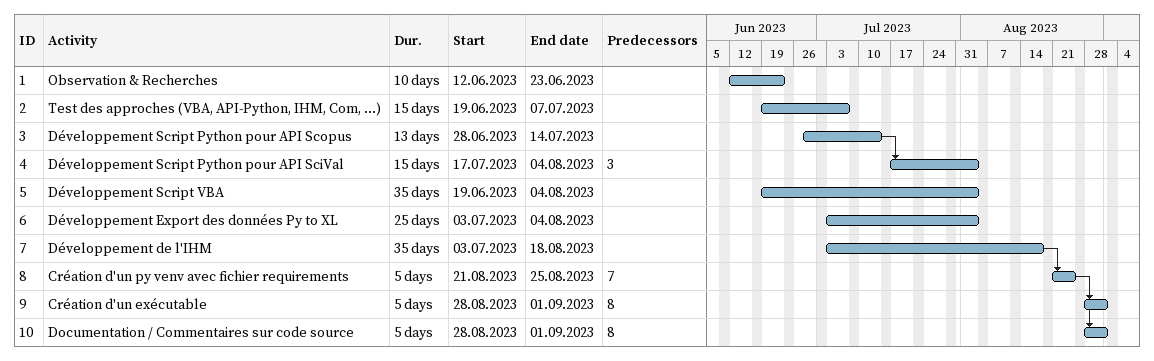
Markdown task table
| ID | Task | Duration | Start | Finish | Predecessors |
|---|---|---|---|---|---|
| 1 | Observation & Recherches | 10d | 2023-06-12 | 2023-06-23 |  |
| 2 | Test des approches (VBA, API-Python, IHM, Com, ...) | 15d | 2023-06-19 | 2023-07-07 |  |
| 3 | Développement Script Python pour API Scopus | 13d | 2023-06-28 | 2023-07-14 |  |
| 4 | Développement Script Python pour API SciVal | 15d | 2023-07-17 | 2023-08-04 | 3 |
| 5 | Développement Script VBA | 35d | 2023-06-19 | 2023-08-04 |  |
| 6 | Développement Export des données Py to XL | 25d | 2023-07-03 | 2023-08-04 |  |
| 7 | Développement de l'IHM | 35d | 2023-07-03 | 2023-08-18 |  |
| 8 | Création d'un py venv avec fichier requirements | 5d | 2023-08-21 | 2023-08-25 | 7 |
| 9 | Création d'un exécutable | 5d | 2023-08-28 | 2023-09-01 | 8 |
| 10 | Documentation / Commentaires sur code source | 5d | 2023-08-28 | 2023-09-01 | 8 |
